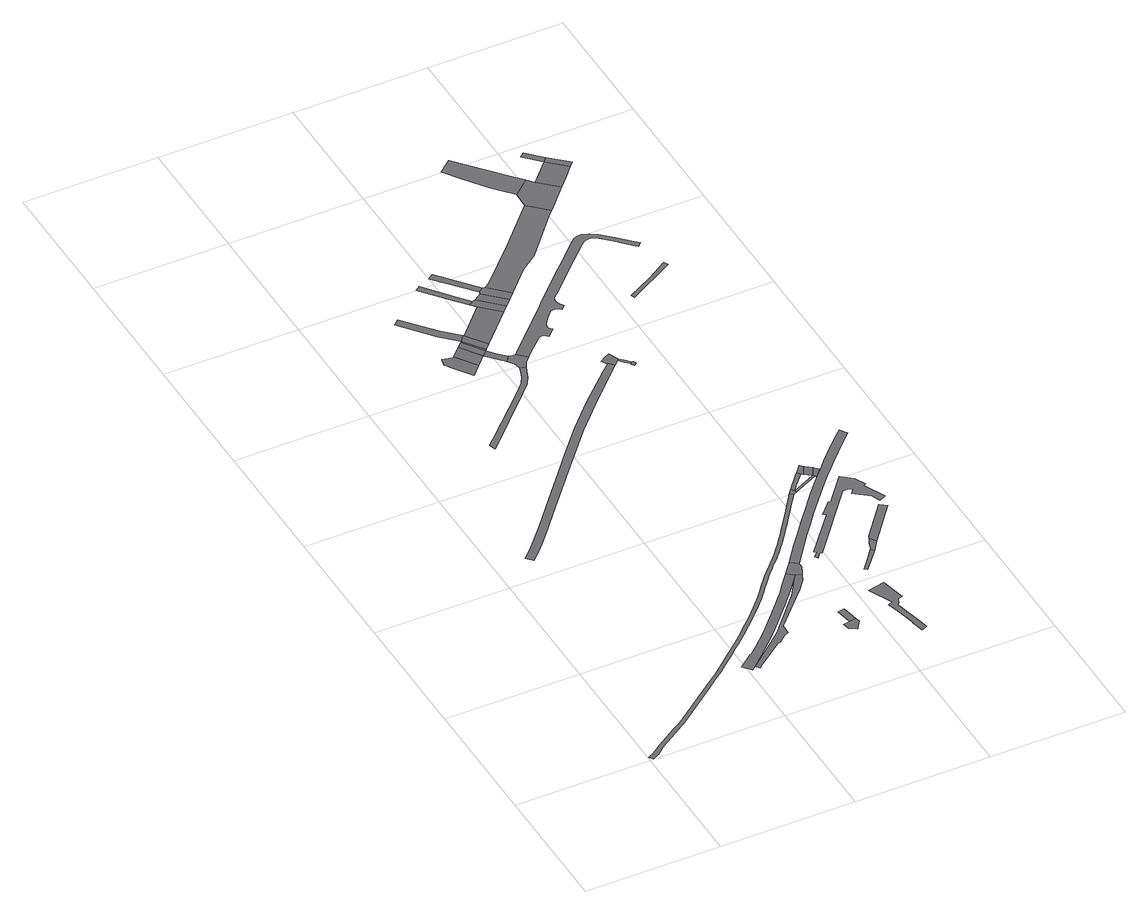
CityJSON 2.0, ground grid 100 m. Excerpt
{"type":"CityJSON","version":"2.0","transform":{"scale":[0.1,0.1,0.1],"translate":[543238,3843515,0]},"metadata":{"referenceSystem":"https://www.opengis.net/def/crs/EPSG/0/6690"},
"CityObjects":{
"road1":{"type":"Road","attributes":{"RoadStructureAttribute.sectionType":"1"},"geometry":[{"type":"MultiSurface","lod":"1","boundaries":[[[0,1,2,3,4,5,6,7,8,9,10,11,12,13,14,15,16,17,18,19,20,21,22,23,24,25,26,27,28,29,30,31,32,33,34,35,36,37,38,39,40,41,42,43,44,45,46,47,48,49,50,51,52,53,54,55,56,57,58,59,60,61,62,63,64,65,66,67,68,69,70,71,72,73,74,75,76,77,78,79,80,81,82,83,84,85,86,87,88,89,90,91,92,93,94,95,96,97,98]]]}]},
"road2":{"type":"Road","attributes":{"function":"3","RoadStructureAttribute.sectionType":"1"},"geometry":[{"type":"MultiSurface","lod":"1","boundaries":[[[99,100,101,102,103,104,105,106,107,108,109,110,111,112,113,114,115,116,117,118,119,120,121,122,123,124]]]}]},
"road3":{"type":"Road","attributes":{"RoadStructureAttribute.sectionType":"1"},"geometry":[{"type":"MultiSurface","lod":"1","boundaries":[[[124,125,126,127,128,129,130,131,132,133,134,135,136,137,138,139,140,141,142,143,144]]]}]},
"road4":{"type":"Road","attributes":{"RoadStructureAttribute.sectionType":"1"},"geometry":[{"type":"MultiSurface","lod":"1","boundaries":[[[145,146,147,148,149,150,151,152,153,154,155,156,157,158,159,160,161,162,163,164,165]]]}]},
"road5":{"type":"Road","geometry":[{"type":"MultiSurface","lod":"1","boundaries":[[[166,167,168,169,170,171,172,173,174,175,176,177,178,179,180,181]]]}]},
"road6":{"type":"Road","geometry":[{"type":"MultiSurface","lod":"1","boundaries":[[[182,183,184,185,186,187,188]]]}]},
"road7":{"type":"Road","geometry":[{"type":"MultiSurface","lod":"1","boundaries":[[[189,190,191,192,193,194,195,196,197,198,199]]]}]},
"road8":{"type":"Road","geometry":[{"type":"MultiSurface","lod":"1","boundaries":[[[200,201,202,203,184,183]]]}]},
"road9":{"type":"Road","attributes":{"RoadStructureAttribute.sectionType":"1"},"geometry":[{"type":"MultiSurface","lod":"1","boundaries":[[[204,205,206,207,208,209]]]}]},
"road10":{"type":"Road","geometry":[{"type":"MultiSurface","lod":"1","boundaries":[[[210,211,212,99,124,144,213,214,215,216]]]}]},
"road11":{"type":"Road","attributes":{"RoadStructureAttribute.sectionType":"1"},"geometry":[{"type":"MultiSurface","lod":"1","boundaries":[[[217,199,198,218,219]]]}]},
"road12":{"type":"Road","geometry":[{"type":"MultiSurface","lod":"1","boundaries":[[[220,217,219,221]]]}]},
"road13":{"type":"Road","attributes":{"RoadStructureAttribute.sectionType":"1"},"geometry":[{"type":"MultiSurface","lod":"1","boundaries":[[[208,220,221,222]]]}]},
"road14":{"type":"Road","geometry":[{"type":"MultiSurface","lod":"1","boundaries":[[[209,208,222,223,224]]]}]},
"road15":{"type":"Road","geometry":[{"type":"MultiSurface","lod":"1","boundaries":[[[225,226,221,219,227,228]]]}]},
"road16":{"type":"Road","geometry":[{"type":"MultiSurface","lod":"1","boundaries":[[[229,230,228,227,231,232,233,166,181,234,235,236]]]}]},
"road17":{"type":"Road","attributes":{"RoadStructureAttribute.sectionType":"1"},"geometry":[{"type":"MultiSurface","lod":"1","boundaries":[[[237,238,239,240,241,242,243,244,245,246,247,248,249,250,251]]]}]},
"road18":{"type":"Road","attributes":{"RoadStructureAttribute.sectionType":"1"},"geometry":[{"type":"MultiSurface","lod":"1","boundaries":[[[252,224,223,253]]]}]},
"road19":{"type":"Road","attributes":{"RoadStructureAttribute.sectionType":"1"},"geometry":[{"type":"MultiSurface","lod":"1","boundaries":[[[254,255,256,257,258,259]]]}]},
"road20":{"type":"Road","geometry":[{"type":"MultiSurface","lod":"1","boundaries":[[[260,261,262,263,264]]]}]},
"road21":{"type":"Road","geometry":[{"type":"MultiSurface","lod":"1","boundaries":[[[259,258,252,253,265,266]]]}]},
"road22":{"type":"Road","attributes":{"RoadStructureAttribute.sectionType":"1"},"geometry":[{"type":"MultiSurface","lod":"1","boundaries":[[[267,268,269,270]]]}]},
"road23":{"type":"Road","attributes":{"RoadStructureAttribute.sectionType":"1"},"geometry":[{"type":"MultiSurface","lod":"1","boundaries":[[[271,266,265,272]]]}]},
"road24":{"type":"Road","geometry":[{"type":"MultiSurface","lod":"1","boundaries":[[[273,0,98,274,275]]]}]},
"road25":{"type":"Road","geometry":[{"type":"MultiSurface","lod":"1","boundaries":[[[276,277,278,260,264,279]]]}]},
"road26":{"type":"Road","geometry":[{"type":"MultiSurface","lod":"1","boundaries":[[[270,269,271,272,280,281]]]}]},
"road27":{"type":"Road","attributes":{"RoadStructureAttribute.sectionType":"1"},"geometry":[{"type":"MultiSurface","lod":"1","boundaries":[[[282,283,284,285,286,287,288,289,290,291,292,293,294,295,296,297,298,299,300,301,302,303]]]}]},
"road28":{"type":"Road","attributes":{"function":"3","RoadStructureAttribute.sectionType":"1"},"geometry":[{"type":"MultiSurface","lod":"1","boundaries":[[[304,305,306,307,308,309,310,311,312,313,314,315,316,317,318,319,210,216,320,321,322,323,324,325,326,327,328,329,330]]]}]},
"road29":{"type":"Road","geometry":[{"type":"MultiSurface","lod":"1","boundaries":[[[331,332,333,334,145,165,335,336]]]}]},
"road30":{"type":"Road","attributes":{"RoadStructureAttribute.sectionType":"1"},"geometry":[{"type":"MultiSurface","lod":"1","boundaries":[[[337,338,339,340,341,273,275,342,343,344,345,346]]]}]},
"road31":{"type":"Road","attributes":{"RoadStructureAttribute.sectionType":"1"},"geometry":[{"type":"MultiSurface","lod":"1","boundaries":[[[347,348,275,274,349,350]]]}]},
"road32":{"type":"Road","geometry":[{"type":"MultiSurface","lod":"1","boundaries":[[[351,336,335,352,353,354,355]]]}]},
"road33":{"type":"Road","geometry":[{"type":"MultiSurface","lod":"1","boundaries":[[[355,354,356,357,358,359]]]}]},
"road34":{"type":"Road","attributes":{"RoadStructureAttribute.sectionType":"1"},"geometry":[{"type":"MultiSurface","lod":"1","boundaries":[[[360,361,276,279,362]]]}]},
"road35":{"type":"Road","geometry":[{"type":"MultiSurface","lod":"1","boundaries":[[[363,364,337,346,365,366]]]}]},
"road36":{"type":"Road","attributes":{"RoadStructureAttribute.sectionType":"1"},"geometry":[{"type":"MultiSurface","lod":"1","boundaries":[[[367,368,366,365,347,369]]]}]},
"road37":{"type":"Road","geometry":[{"type":"MultiSurface","lod":"1","boundaries":[[[369,347,350,370,371,372,373]]]}]},
"road38":{"type":"Road","geometry":[{"type":"MultiSurface","lod":"1","boundaries":[[[374,375,376,377,378,379,380,381,382,383,384,385,386,387,388,236,235,389,390,391,392,393,394,395,396,397,398,399,400,401,402,403,404,405,406,407,408,409,410,411,412,413,414,415,416,417,418,419,420,421,422,423]]]}]},
"road39":{"type":"Road","attributes":{"RoadStructureAttribute.sectionType":"1"},"geometry":[{"type":"MultiSurface","lod":"1","boundaries":[[[424,425,426,281,280,427,428,429,430,431,432]]]}]},
"road40":{"type":"Road","attributes":{"RoadStructureAttribute.sectionType":"1"},"geometry":[{"type":"MultiSurface","lod":"1","boundaries":[[[433,434,435,436,437,438,439,440]]]}]},
"road41":{"type":"Road","geometry":[{"type":"MultiSurface","lod":"1","boundaries":[[[441,442,443,444,445]]]}]},
"road42":{"type":"Road","geometry":[{"type":"MultiSurface","lod":"1","boundaries":[[[440,439,424,432,446,447]]]}]},
"road43":{"type":"Road","attributes":{"RoadStructureAttribute.sectionType":"1"},"geometry":[{"type":"MultiSurface","lod":"1","boundaries":[[[448,447,446,449,450]]]}]},
"road44":{"type":"Road","attributes":{"RoadStructureAttribute.sectionType":"1"},"geometry":[{"type":"MultiSurface","lod":"1","boundaries":[[[451,452,448,453]]]}]},
"road45":{"type":"Road","geometry":[{"type":"MultiSurface","lod":"1","boundaries":[[[453,448,450,454]]]}]}
},
"vertices":[
[2080,2009,0],[2049,1966,0],[2008,1909,0],[1963,1847,0],[1914,1780,0],[1865,1713,0],[1832,1666,0],[1802,1626,0],[1775,1589,0],[1738,1544,0],[1703,1504,0],[1678,1475,0],[1648,1442,0],[1621,1416,0],[1598,1391,0],[1571,1363,0],[1548,1337,0],[1526,1311,0],[1500,1280,0],[1470,1243,0],[1444,1211,0],[1414,1173,0],[1388,1143,0],[1355,1106,0],[1329,1078,0],[1296,1044,0],[1261,1010,0],[1199,952,0],[1156,909,0],[1107,864,0],[1057,818,0],[1004,771,0],[955,729,0],[892,675,0],[845,636,0],[798,597,0],[744,554,0],[688,512,0],[644,478,0],[627,464,0],[348,249,0],[347,248,0],[290,214,0],[128,108,0],[59,57,0],[8,30,0],[29,1,0],[80,29,0],[144,84,0],[315,195,0],[363,227,0],[367,229,0],[402,255,0],[628,429,0],[690,478,0],[772,542,0],[837,594,0],[888,636,0],[931,674,0],[985,720,0],[1023,754,0],[1068,792,0],[1116,836,0],[1165,880,0],[1213,926,0],[1262,973,0],[1339,1049,0],[1354,1064,0],[1384,1098,0],[1413,1132,0],[1436,1158,0],[1462,1187,0],[1491,1225,0],[1516,1256,0],[1534,1278,0],[1544,1291,0],[1556,1305,0],[1568,1319,0],[1585,1339,0],[1601,1356,0],[1624,1380,0],[1640,1399,0],[1663,1421,0],[1696,1454,0],[1721,1483,0],[1745,1510,0],[1769,1539,0],[1795,1572,0],[1819,1602,0],[1845,1637,0],[1865,1664,0],[1885,1692,0],[1915,1733,0],[1945,1776,0],[1984,1829,0],[2012,1868,0],[2041,1908,0],[2073,1951,0],[2103,1994,0],
[1681,1293,0],[1650,1254,0],[1599,1191,0],[1559,1141,0],[1500,1074,0],[1445,1013,0],[1379,939,0],[1328,885,0],[1284,838,0],[1210,766,0],[1157,714,0],[1094,659,0],[1089,665,0],[1086,662,0],[1076,654,0],[996,587,0],[982,576,0],[1031,514,0],[1058,538,0],[1149,621,0],[1244,709,0],[1326,792,0],[1394,863,0],[1540,1025,0],[1625,1123,0],[1730,1254,0],
[1630,1103,0],[1613,1077,0],[1388,826,0],[1351,785,0],[1071,544,0],[1061,537,0],[1082,510,0],[1106,530,0],[1312,687,0],[1322,684,0],[1382,735,0],[1406,745,0],[1414,748,0],[1414,751,0],[1415,786,0],[1416,823,0],[1662,1079,0],[1673,1090,0],[1747,1181,0],[1772,1234,0],
[1644,3751,0],[1641,3749,0],[1578,3696,0],[1338,3465,0],[1145,3265,0],[933,3022,0],[881,2959,0],[605,2634,0],[469,2475,0],[380,2372,0],[303,2289,0],[235,2222,0],[277,2179,0],[346,2247,0],[425,2330,0],[514,2436,0],[606,2542,0],[899,2887,0],[1180,3211,0],[1422,3463,0],[1678,3716,0],
[1106,3979,0],[1098,3945,0],[1076,3890,0],[1043,3836,0],[976,3764,0],[616,3412,0],[598,3395,0],[564,3362,0],[582,3315,0],[599,3331,0],[795,3527,0],[1005,3736,0],[1075,3812,0],[1112,3872,0],[1135,3930,0],[1151,3969,0],
[1883,638,0],[1876,672,0],[1826,662,0],[1824,662,0],[1777,652,0],[1788,602,0],[1837,569,0],
[769,4276,0],[740,4281,0],[692,4294,0],[681,4231,0],[687,4226,0],[693,4217,0],[701,4204,0],[704,4196,0],[806,4050,0],[883,4128,0],[777,4280,0],
[1869,710,0],[1854,792,0],[1803,784,0],[1826,664,0],
[817,4563,0],[626,4789,0],[585,4752,0],[777,4514,0],[893,4397,0],[929,4450,0],
[1754,1385,0],[1743,1371,0],[1691,1306,0],[1785,1261,0],[1806,1307,0],[1806,1334,0],[1806,1346,0],
[847,4351,0],[921,4168,0],[952,4200,0],
[886,4390,0],[990,4239,0],
[999,4249,0],
[1042,4294,0],[938,4442,0],
[1082,4140,0],[1044,4174,0],[1064,4078,0],[1100,4126,0],
[1133,4113,0],[1116,4114,0],[1089,4044,0],[1096,4030,0],[1103,4007,0],[1172,4010,0],[1212,4051,0],[1147,4114,0],
[2237,454,0],[2187,668,0],[2200,683,0],[2217,723,0],[2254,734,0],[2210,916,0],[2087,890,0],[2169,713,0],[2134,696,0],[2153,633,0],[2194,463,0],[2187,458,0],[2189,450,0],[2208,368,0],[2253,384,0],
[1150,4663,0],[1279,4538,0],
[1047,4853,0],[909,5030,0],[872,5001,0],[1019,4821,0],[1114,4706,0],[1147,4733,0],
[2289,1259,0],[2232,1186,0],[2161,1099,0],[2178,1083,0],[2309,1237,0],
[1325,4585,0],[1172,4733,0],
[1044,5099,0],[1001,5067,0],[1233,4796,0],[1268,4824,0],
[1231,4776,0],[1375,4637,0],
[2111,2049,0],[2132,2008,0],[2126,2025,0],
[2333,1361,0],[2311,1314,0],[2296,1269,0],[2369,1318,0],
[1424,4688,0],[1290,4819,0],
[2555,1861,0],[2573,1869,0],[2532,1957,0],[2454,2018,0],[2283,1814,0],[2269,1823,0],[2251,1801,0],[2179,1723,0],[2199,1710,0],[1947,1408,0],[1960,1393,0],[1930,1358,0],[1946,1340,0],[1978,1381,0],[1991,1372,0],[2405,1875,0],[2450,1875,0],[2470,1858,0],[2448,1828,0],[2554,1741,0],[2581,1678,0],[2630,1700,0],
[2676,2445,0],[2661,2431,0],[2603,2375,0],[2551,2324,0],[2493,2264,0],[2439,2208,0],[2380,2143,0],[2326,2084,0],[2273,2025,0],[2211,1954,0],[2160,1895,0],[2106,1830,0],[2018,1722,0],[1920,1600,0],[1863,1527,0],[1801,1447,0],[1988,1586,0],[2066,1682,0],[2124,1754,0],[2260,1914,0],[2334,2002,0],[2406,2082,0],[2419,2093,0],[2492,2172,0],[2565,2247,0],[2642,2326,0],[2711,2392,0],
[1693,3837,0],[1657,3820,0],[1614,3793,0],[1635,3760,0],[1714,3751,0],[1726,3762,0],
[2223,2181,0],[2214,2171,0],[2211,2168,0],[2177,2128,0],[2143,2089,0],[2138,2040,0],[2164,2072,0],[2194,2106,0],[2233,2149,0],[2241,2159,0],
[2304,2110,0],[2269,2093,0],[2276,2077,0],[2315,2096,0],
[1763,3723,0],[1715,3751,0],[1748,3713,0],[1774,3683,0],[1787,3696,0],
[1773,3674,0],[1791,3654,0],[1810,3672,0],[1800,3695,0],
[2553,1643,0],[2343,1382,0],[2599,1606,0],
[2274,2242,0],[2262,2229,0],[2254,2149,0],[2292,2220,0],
[2296,2216,0],[2294,2218,0],[2341,2182,0],
[2320,2091,0],[2324,2088,0],[2377,2146,0],[2350,2175,0],
[2374,4790,0],[2281,4882,0],[2199,4962,0],[2149,4994,0],[2100,5012,0],[2066,5008,0],[2041,4998,0],[2017,4976,0],[1834,4799,0],[1797,4764,0],[1565,4534,0],[1549,4518,0],[1519,4488,0],[1328,4294,0],[1165,4129,0],[1282,4123,0],[1354,4186,0],[1373,4201,0],[1389,4205,0],[1406,4200,0],[1429,4177,0],[1484,4235,0],[1465,4258,0],[1464,4279,0],[1474,4307,0],[1507,4350,0],[1552,4398,0],[1574,4408,0],[1606,4404,0],[1633,4383,0],[1664,4417,0],[1646,4443,0],[1635,4472,0],[1636,4497,0],[1639,4510,0],[1647,4519,0],[1670,4541,0],[1675,4546,0],[1935,4798,0],[2060,4920,0],[2085,4937,0],[2098,4945,0],[2124,4950,0],[2147,4949,0],[2173,4935,0],[2256,4856,0],[2319,4791,0],[2364,4744,0],[2380,4727,0],[2405,4760,0],
[1910,5448,0],[1616,5136,0],[1329,4847,0],[1594,4864,0],[1697,4941,0],[1727,4964,0],[1941,5209,0],[2015,5293,0],[2043,5324,0],
[1942,5785,0],[1681,6089,0],[1582,6010,0],[1674,5874,0],[1793,5714,0],[1856,5637,0],[1915,5571,0],[2036,5679,0],
[2451,4508,0],[2294,4406,0],[2102,4302,0],[2112,4273,0],[2466,4477,0],
[2213,5505,0],[2080,5629,0],
[2229,5786,0],[2278,5574,0],[2361,5666,0],
[2150,5931,0],[2115,5903,0],[2256,5825,0],
[2393,5700,0]
]}
